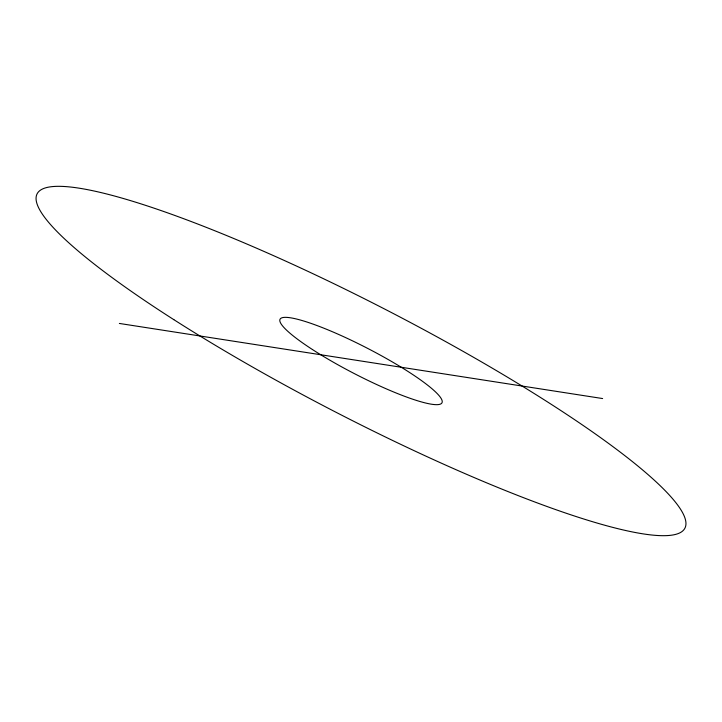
<?xml version="1.0" encoding="UTF-8"?>
<svg xmlns="http://www.w3.org/2000/svg" width="722" height="722" viewBox="0 0 722 722"><rect width="100%" height="100%" fill="white"/><g stroke="black" fill="none" stroke-linecap="round" stroke-linejoin="round"><path stroke-width="1.08" d="M119.374 323.447L602.626 398.553M312.455 349.538A91.125 14.26 27.3 0 0 441.683 403.228A91.125 14.26 27.3 0 0 328.853 330.234A91.125 14.26 27.3 0 0 312.455 349.538M173.821 319.647A364.502 57.02 27.3 0 0 684.636 528.657A364.502 57.02 27.3 0 0 224.542 234.695A364.502 57.02 27.3 0 0 173.821 319.647"/></g></svg>
